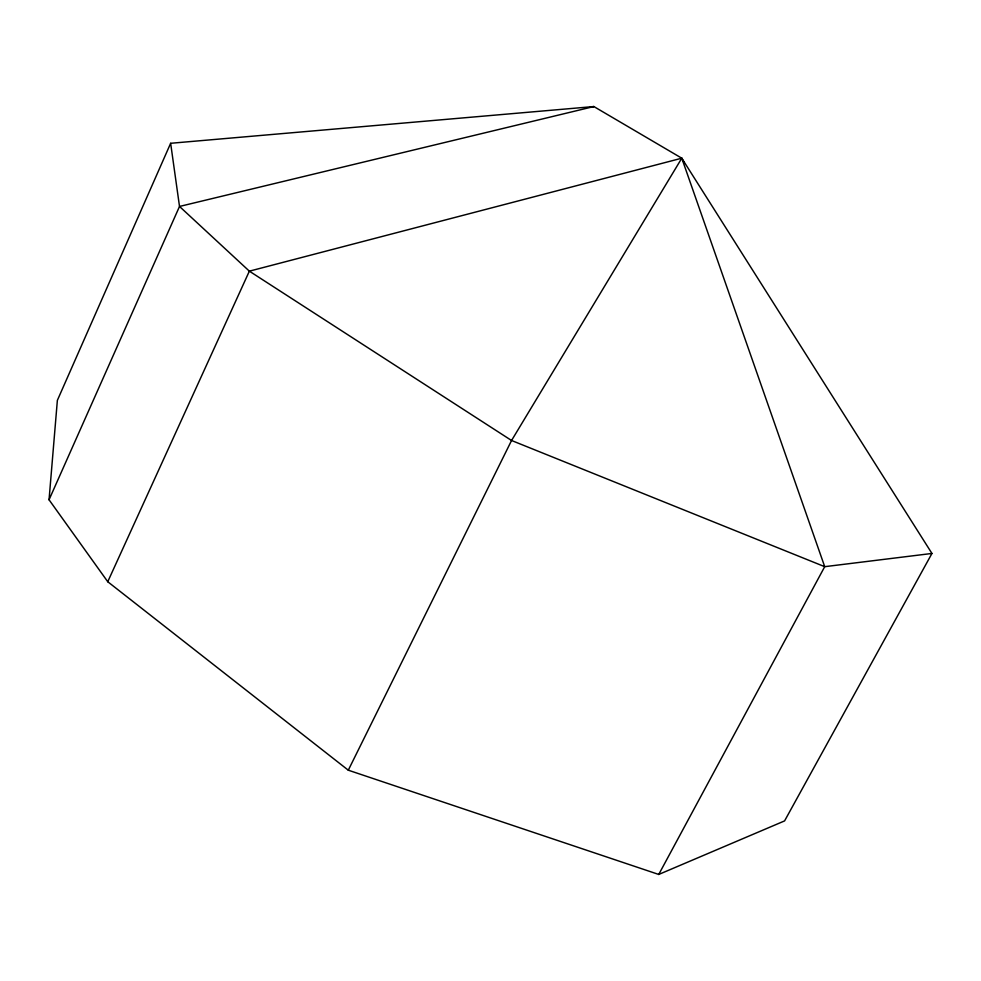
<?xml version="1.0" encoding="UTF-8"?>
<svg xmlns="http://www.w3.org/2000/svg" width="981" height="981" viewBox="0 0 981 981"><rect width="100%" height="100%" fill="white"/><g stroke="black" fill="none" stroke-linecap="round" stroke-linejoin="round"><path stroke-width="1.47" d="M49.05 499.783L57.364 400.371L170.645 143.287L593.861 106.549L681.783 158.199L931.95 553.456L784.579 820.913L658.742 874.451L348.292 770.195L107.751 581.733L49.05 499.783L179.511 206.451L170.645 143.287M107.751 581.733L249.358 271.161L681.783 158.199L683.831 162.294M348.292 770.195L511.555 440.494L681.783 158.199L824.714 566.675L658.742 874.451M590.918 107.358L593.861 106.549L179.511 206.451L249.358 271.161L511.555 440.494L824.714 566.675L931.95 553.456"/></g></svg>
